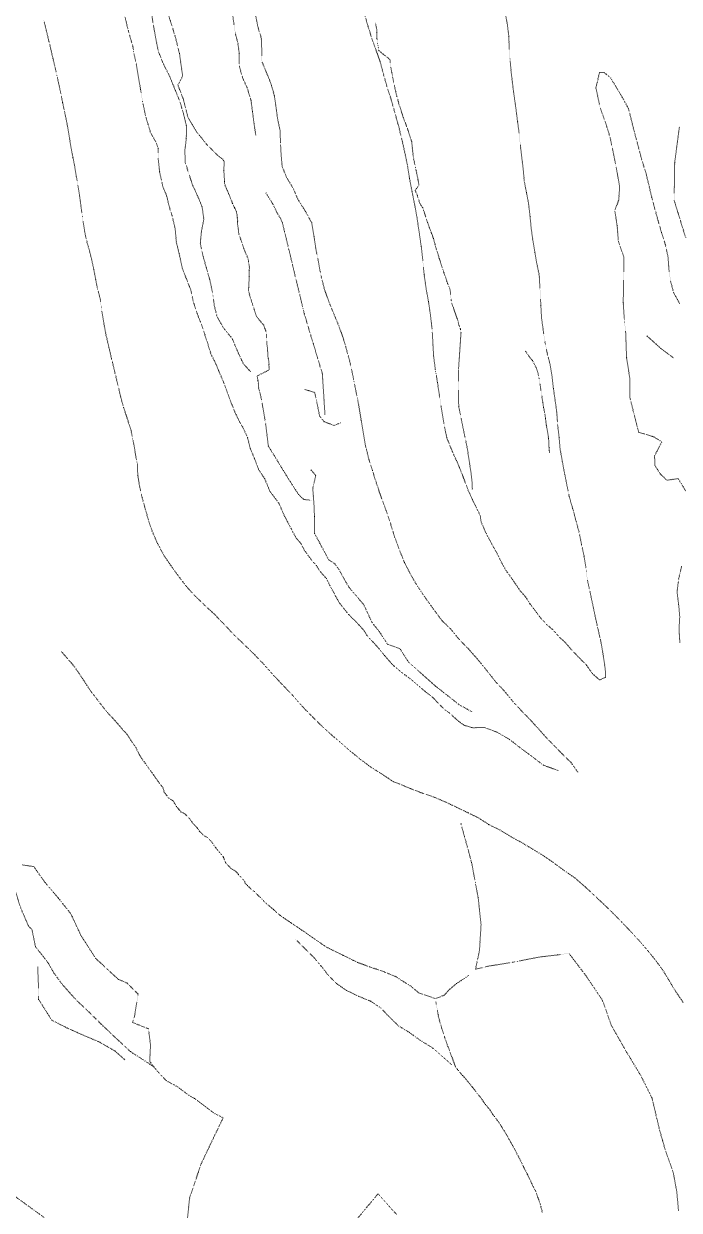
# Model space of a CAD drawing. Extents: x 682410 to 689460, y 7661803 to 7669124.
# Drawn here: x 684602 to 684830, y 7664263.4 to 7664676.2 of the extents above; entities that cross this region are included whole.
import ezdxf

# ---------------------------------------------------------------- set-up
doc = ezdxf.new("R2010")
doc.units = 0
doc.header["$MEASUREMENT"] = 0
doc.linetypes.add('DOT', pattern=[0.25, 0, -0.25])
doc.layers.add('02 TOE_Line', color=1, linetype='DOT', lineweight=20)

msp = doc.modelspace()

# ---------------------------------------------------------------- linework, layer by layer
at = {"layer": '02 TOE_Line'}
for points in [[(684682.73, 7664637.43, 4101.99), (684682.11, 7664641.34, 4102.14), (684681.55, 7664645.8, 4102.15), (684681.06, 7664649.45, 4102.21), (684679.7, 7664653.91, 4102.23), (684678.15, 7664657.32, 4102.17), (684676.97, 7664661.47, 4102.14), (684676.97, 7664665.93, 4102.17), (684676.47, 7664669.58, 4102.11), (684675.67, 7664672.49, 4102.04), (684674.8, 7664678.38, 4102.07), (684674.74, 7664683.39, 4102.15), (684675.11, 7664687.98, 4102.23), (684675.24, 7664691.82, 4102.25), (684673.94, 7664695.28, 4102.12)], [(684646.42, 7664680.09, 4083.84), (684647.13, 7664675.49, 4084.2), (684647.96, 7664670.89, 4084.6), (684648.89, 7664666.39, 4085), (684650.56, 7664662.25, 4085.34), (684652.65, 7664658.08, 4085.68), (684654.46, 7664653.73, 4086.09), (684656.2, 7664649.38, 4086.48), (684657.56, 7664644.99, 4086.95), (684658.61, 7664640.62, 4087.35), (684658.56, 7664636.23, 4087.75), (684658.06, 7664632.04, 4088.12), (684658.17, 7664628.02, 4088.4), (684659.4, 7664624.1, 4088.7), (684660.74, 7664620.05, 4089.02), (684662.47, 7664616.29, 4089.34), (684664.07, 7664612.42, 4089.67), (684664.65, 7664608.13, 4090.02), (684663.82, 7664603.96, 4090.4), (684663.43, 7664599.84, 4090.74), (684664.29, 7664595.67, 4091.06), (684665.51, 7664591.35, 4091.36), (684666.74, 7664587.04, 4091.67), (684667.69, 7664582.6, 4092.06), (684668.28, 7664578.24, 4092.35), (684669.26, 7664574.24, 4092.66), (684671.63, 7664570.19, 4092.96), (684674.53, 7664566.59, 4093.24), (684676.32, 7664562.32, 4093.54), (684678.44, 7664557.81, 4093.89), (684680.91, 7664555.1, 4094.17)], [(684831.34, 7664335.73, 4119.37), (684828.81, 7664339.4, 4118.97), (684826.53, 7664343.25, 4118.56), (684824.38, 7664346.74, 4118.15), (684821.77, 7664350.35, 4117.68), (684819.19, 7664353.54, 4117.28), (684816.35, 7664356.84, 4116.84), (684813.28, 7664360.18, 4116.35), (684810.1, 7664363.54, 4115.86), (684806.9, 7664366.8, 4115.3), (684803.71, 7664369.88, 4114.8), (684800.66, 7664372.73, 4114.29), (684797.22, 7664375.95, 4113.79), (684793.63, 7664379.06, 4113.25), (684789.9, 7664381.62, 4112.67), (684785.97, 7664384.53, 4112.24), (684782.75, 7664386.74, 4111.89), (684779.02, 7664389.04, 4111.46), (684775.3, 7664391.24, 4111.09), (684771.48, 7664393.35, 4110.67), (684767.65, 7664395.65, 4110.35), (684763.63, 7664397.65, 4110), (684760.24, 7664399.86, 4109.73), (684756.54, 7664401.67, 4109.45), (684752.48, 7664403.63, 4109.11), (684748.74, 7664405.4, 4108.8), (684744.44, 7664407.23, 4108.44), (684740.58, 7664408.51, 4108.15), (684736.33, 7664410.17, 4107.87), (684732.4, 7664411.82, 4107.47), (684730.45, 7664412.55, 4107.63), (684726.32, 7664415.32, 4107.18), (684722.73, 7664417.54, 4106.85), (684719.18, 7664420.21, 4106.51), (684715.76, 7664422.98, 4106.27), (684712.34, 7664425.98, 4105.93), (684708.85, 7664428.97, 4105.56), (684705.37, 7664432.14, 4105.11), (684701.95, 7664435.53, 4104.67), (684698.63, 7664438.96, 4104.17), (684695.57, 7664442.5, 4103.67), (684692.27, 7664445.92, 4103.21), (684688.93, 7664449.47, 4102.84), (684685.61, 7664453.2, 4102.4), (684682.23, 7664456.75, 4101.97), (684678.71, 7664460.18, 4101.5), (684675.13, 7664463.62, 4101.05), (684671.69, 7664467.24, 4100.68), (684668.31, 7664470.77, 4100.33), (684664.87, 7664473.95, 4099.99), (684661.55, 7664477.16, 4099.72), (684658.52, 7664480.5, 4099.42), (684655.8, 7664484.05, 4099.09), (684653.25, 7664487.58, 4098.82), (684650.85, 7664491.1, 4098.5), (684648.53, 7664495.4, 4098.22), (684646.66, 7664499.65, 4097.88), (684645.38, 7664503.53, 4097.63), (684644.27, 7664507.43, 4097.45), (684643.18, 7664511.33, 4097.22), (684642.28, 7664515.41, 4096.93), (684641.68, 7664519.12, 4096.67), (684641.55, 7664522.91, 4096.38), (684640.84, 7664526.57, 4096.13), (684640.4, 7664529.31, 4095.89), (684639.35, 7664534.59, 4095.51), (684638.05, 7664538.76, 4095.21), (684636.75, 7664542.63, 4094.85), (684635.63, 7664546.73, 4094.52), (684634.69, 7664550.8, 4094.25), (684633.65, 7664555.1, 4093.89), (684632.62, 7664559.42, 4093.57), (684631.64, 7664563.7, 4093.2), (684630.65, 7664567.85, 4092.88), (684629.91, 7664571.79, 4092.67), (684629.2, 7664576.12, 4092.42), (684628.68, 7664580.15, 4092.31), (684627.67, 7664584, 4091.52), (684627.02, 7664587.36, 4091.24), (684626.4, 7664590.71, 4090.98), (684625.66, 7664594.08, 4090.7), (684624.78, 7664597.48, 4090.4), (684623.86, 7664600.82, 4090.14), (684623.19, 7664604.11, 4089.92), (684622.65, 7664607.32, 4089.64), (684622.22, 7664610.49, 4089.37), (684621.81, 7664613.64, 4089.1), (684621.39, 7664616.78, 4088.88), (684620.88, 7664619.96, 4088.61), (684620.31, 7664623.17, 4088.38), (684619.76, 7664626.42, 4088.13), (684619.13, 7664629.66, 4087.83), (684618.5, 7664632.92, 4087.55), (684617.99, 7664636.15, 4087.29), (684617.46, 7664639.31, 4087.03), (684616.87, 7664642.44, 4086.75), (684616.21, 7664645.58, 4086.45), (684615.55, 7664648.75, 4086.16), (684614.92, 7664651.92, 4085.86), (684614.26, 7664655.03, 4085.58), (684613.58, 7664658.12, 4085.3), (684612.89, 7664661.11, 4085.03), (684612.2, 7664664.1, 4084.82), (684611.49, 7664667.08, 4084.57), (684610.79, 7664670.03, 4084.38), (684609.88, 7664673.84, 4084.06), (684608.97, 7664677.44, 4083.76)], [(684787.88, 7664416.36, 4110.63), (684786.17, 7664417, 4110.47), (684782.73, 7664418.24, 4110.34), (684778.36, 7664421.58, 4109.84), (684775.49, 7664423.67, 4109.2), (684770.84, 7664427.28, 4108.84), (684766.51, 7664429.77, 4108.3), (684762.14, 7664431.33, 4107.92), (684758.02, 7664431.26, 4107.58), (684755.19, 7664432.1, 4107.34), (684753.3, 7664433.45, 4107.15), (684750.06, 7664436.41, 4106.79), (684748.4, 7664437.57, 4106.63), (684746.4, 7664439.54, 4106.4), (684744.31, 7664441.79, 4106.15), (684741.75, 7664443.78, 4105.88), (684739.05, 7664446.04, 4105.6), (684736.67, 7664448.12, 4105.34), (684733.48, 7664450.45, 4105.01), (684730.09, 7664453.37, 4104.65), (684727.47, 7664456.43, 4104.32), (684725.16, 7664459.25, 4104.02), (684721.5, 7664463.21, 4103.58), (684720.53, 7664464.91, 4103.42), (684717.62, 7664468.06, 4103.07), (684714.98, 7664470.69, 4102.77), (684711.72, 7664474.81, 4102.34), (684708.57, 7664480.6, 4101.8), (684707.26, 7664483.14, 4101.57), (684705.19, 7664485.5, 4101.31), (684703.76, 7664487.74, 4101.09), (684702.17, 7664489.5, 4100.9), (684699.58, 7664493.06, 4100.54), (684698.37, 7664495.43, 4100.32), (684696.69, 7664497.36, 4100.11), (684694.98, 7664500.57, 4099.82), (684692.46, 7664505.39, 4099.37), (684690.75, 7664509.38, 4099.02), (684687.63, 7664513.49, 4098.6), (684685.85, 7664517.83, 4098.21), (684683.74, 7664521.04, 4097.9), (684682.18, 7664525.13, 4097.54), (684680.76, 7664528.56, 4097.24), (684679.85, 7664532.2, 4096.93), (684678.52, 7664535.19, 4096.66), (684677.03, 7664537.75, 4096.42), (684675.51, 7664540.96, 4096.13), (684673.74, 7664545.39, 4095.74), (684671.98, 7664550.3, 4095.32), (684669.84, 7664555.4, 4094.86), (684668.64, 7664558.24, 4094.61), (684667.14, 7664561.22, 4094.34), (684666.14, 7664564.47, 4094.06), (684664.98, 7664568.08, 4093.75), (684663.55, 7664572.31, 4093.39), (684662.31, 7664575.36, 4093.12), (684660.95, 7664579.63, 4092.75), (684660.16, 7664583.5, 4092.43), (684658.97, 7664586.42, 4092.17), (684657.16, 7664591.18, 4091.76), (684656.05, 7664596.27, 4091.33), (684655.1, 7664600.21, 4091), (684654.7, 7664604.86, 4090.62), (684653.59, 7664609.34, 4090.24), (684652.36, 7664613.52, 4089.89), (684651.68, 7664616.53, 4089.63), (684650.41, 7664619.41, 4089.38), (684649.26, 7664624.76, 4088.93), (684648.76, 7664629.46, 4088.54), (684648.79, 7664632.85, 4088.27), (684648.09, 7664634.81, 4088.1), (684646.06, 7664638.47, 4087.75), (684644.37, 7664644.14, 4087.27), (684643.35, 7664649.07, 4086.86), (684642.64, 7664653.43, 4086.5), (684641.91, 7664657.59, 4086.15), (684641.17, 7664662.17, 4085.77), (684640.37, 7664665.76, 4085.47), (684639.95, 7664668.34, 4085.26), (684638.36, 7664673.88, 4084.79), (684637.22, 7664678.65, 4084.39)], [(684702.14, 7664510.4, 4099.85), (684699.39, 7664510.65, 4099.58), (684697.59, 7664512.44, 4099.62), (684695.3, 7664515.89, 4098.93), (684692.3, 7664520.75, 4098.03), (684687.09, 7664529.26, 4096.16), (684686.13, 7664537.16, 4095.65), (684685.94, 7664538.28, 4095.57), (684685.82, 7664538.95, 4095.53), (684685.74, 7664539.47, 4095.5), (684685.69, 7664539.76, 4095.48), (684685.19, 7664542.72, 4095.28), (684684.92, 7664544.24, 4095.18), (684684.71, 7664545.48, 4095.11), (684684.31, 7664547.05, 4094.91), (684683.78, 7664549.09, 4094.66), (684683.73, 7664549.43, 4094.62), (684683.6, 7664551.3, 4094.52), (684683.48, 7664552.09, 4094.43), (684683.23, 7664553.65, 4094.25), (684683.26, 7664553.66, 4094.27), (684685.25, 7664554.66, 4095.72), (684687.43, 7664555.75, 4097.32), (684687.26, 7664557.47, 4097.22), (684687.36, 7664557.71, 4097.2), (684687.08, 7664559.76, 4097.08), (684686.86, 7664560.69, 4096.96), (684686.87, 7664561.08, 4096.97), (684686.84, 7664563.2, 4097.08), (684686.58, 7664564.8, 4096.98), (684686.54, 7664565.56, 4096.94), (684686.46, 7664567, 4096.85), (684686.46, 7664568.36, 4096.83), (684686.16, 7664569.39, 4096.8), (684685.9, 7664570.19, 4096.76), (684685.47, 7664571.3, 4096.65), (684684.41, 7664572.51, 4096.48), (684683.58, 7664573.6, 4096.4), (684683.07, 7664574.24, 4096.34), (684682.73, 7664574.88, 4096.29), (684682.51, 7664575.63, 4096.24), (684682.14, 7664576.85, 4096.15), (684681.55, 7664578.79, 4096.01), (684681.51, 7664578.91, 4096), (684681.12, 7664580.08, 4095.88), (684680.6, 7664581.74, 4095.75), (684680.15, 7664583.23, 4095.63), (684680.18, 7664583.6, 4095.61), (684680.27, 7664584.49, 4095.58), (684680.45, 7664588.26, 4095.42), (684680.47, 7664589.04, 4095.39), (684680.46, 7664590.36, 4095.3), (684680.49, 7664591.44, 4095.26), (684680.21, 7664593.5, 4095.15), (684680.09, 7664594.32, 4095.1), (684680.09, 7664594.32, 4095.1), (684678.84, 7664597.24, 4094.89), (684678.71, 7664597.55, 4094.87), (684678.55, 7664598, 4094.83), (684677.57, 7664601.01, 4094.65), (684677.48, 7664601.25, 4094.62), (684677.36, 7664601.59, 4094.59), (684677.09, 7664602.22, 4094.49), (684676.8, 7664603.2, 4094.42), (684676.6, 7664605.14, 4094.34), (684676.44, 7664605.85, 4094.25), (684676.39, 7664606.54, 4094.23), (684676.43, 7664607.46, 4094.22), (684676.28, 7664608.8, 4094.18), (684676.19, 7664609.58, 4094.15), (684675.97, 7664610.78, 4094.05), (684675.32, 7664612.23, 4093.93), (684675.29, 7664612.28, 4093.92), (684674.6, 7664613.79, 4093.78), (684673.88, 7664615.59, 4093.61), (684673.87, 7664615.62, 4093.61), (684673.85, 7664615.66, 4093.61), (684673.25, 7664617.11, 4093.46), (684673.14, 7664617.37, 4093.43), (684672.48, 7664618.91, 4093.25), (684672.44, 7664619.01, 4093.25), (684671.82, 7664620.48, 4093.08), (684671.87, 7664621.19, 4093.06), (684671.87, 7664621.3, 4093.05), (684671.79, 7664622.39, 4092.95), (684671.78, 7664622.56, 4092.93), (684671.6, 7664625.14, 4092.69), (684671.63, 7664625.95, 4092.62), (684671.78, 7664628.16, 4092.48), (684671.21, 7664629.06, 4092.42), (684669.51, 7664630.31, 4092.27), (684665.68, 7664634.16, 4091.52), (684662.19, 7664638.5, 4090.27), (684660.63, 7664641.08, 4087.5), (684659.09, 7664643.68, 4087.24), (684657.56, 7664649.88, 4086.69), (684655.63, 7664654.79, 4086.15), (684657.29, 7664657.92, 4089.02), (684656.18, 7664665.81, 4089.16), (684654.59, 7664672.14, 4088.65), (684652.22, 7664679.65, 4087.6)], [(684794.74, 7664415.8, 4111.14), (684792.23, 7664419.28, 4111.33), (684789.03, 7664422.38, 4111.31), (684786.65, 7664424.89, 4111.47), (684784.15, 7664427.37, 4111.2), (684781.06, 7664430.85, 4111.3), (684778.04, 7664434.17, 4111.41), (684775.33, 7664436.91, 4111.28), (684772.2, 7664440.29, 4111.34), (684769.21, 7664443.99, 4111.3), (684766.41, 7664446.92, 4111.01), (684763.16, 7664451.04, 4111.04), (684759.68, 7664455.27, 4110.99), (684756.77, 7664458.59, 4111.07), (684753.41, 7664462.02, 4111.07), (684750.39, 7664465.71, 4110.79), (684747.5, 7664468.47, 4110.39), (684744.61, 7664472.39, 4110.16), (684741.77, 7664476.34, 4110.01), (684739.02, 7664480.4, 4109.79), (684736.57, 7664484.53, 4109.61), (684734.41, 7664488.77, 4109.39), (684732.62, 7664493.21, 4109.14), (684730.97, 7664497.7, 4108.94), (684729.55, 7664502.4, 4108.66), (684727.99, 7664506.99, 4108.38), (684726.28, 7664511.6, 4108.11), (684724.66, 7664516.33, 4107.83), (684723.29, 7664520.79, 4107.59), (684722.02, 7664524.72, 4107.32), (684720.8, 7664529.7, 4106.91), (684720.08, 7664533.87, 4106.64), (684719.38, 7664538.31, 4106.43), (684718.58, 7664543.11, 4106.11), (684717.58, 7664548.22, 4105.78), (684716.55, 7664553.33, 4105.52), (684715.47, 7664558.46, 4105.28), (684714.1, 7664563.51, 4104.98), (684712.95, 7664567.29, 4104.81), (684711.6, 7664571.05, 4104.63), (684710.05, 7664574.82, 4104.45), (684708.48, 7664578.58, 4104.26), (684706.63, 7664583.63, 4104.09), (684705.37, 7664588.65, 4103.89), (684704.51, 7664593.31, 4103.82), (684703.61, 7664597.87, 4103.72), (684702.95, 7664602.31, 4103.65), (684702.19, 7664606.93, 4103.52), (684699.65, 7664611.45, 4103.54), (684697.36, 7664615.09, 4103.47), (684695.72, 7664618.93, 4103.46), (684693.46, 7664622.61, 4103.27), (684691.91, 7664626.49, 4103.22), (684691.54, 7664630.48, 4102.91), (684691.3, 7664634.85, 4102.68), (684691.2, 7664639.08, 4102.67), (684690.29, 7664643.12, 4102.78), (684689.74, 7664647.28, 4102.63), (684689.14, 7664651.36, 4102.57), (684687.97, 7664655.42, 4102.27), (684686.42, 7664659.16, 4102.4), (684684.89, 7664662.97, 4102.54), (684684.8, 7664667, 4102.46), (684684.64, 7664671.16, 4102.32), (684683.44, 7664675.12, 4102.35), (684682.64, 7664679.13, 4102.3)], [(684720.66, 7664679.05, 4101.84), (684721.81, 7664675.09, 4101.92), (684723.05, 7664671.12, 4102.01), (684724.5, 7664667.08, 4102.03), (684726, 7664662.85, 4102.1), (684727.08, 7664658.74, 4102.21), (684728.41, 7664654.02, 4102.4), (684729.85, 7664649.66, 4102.44), (684731.1, 7664645.09, 4102.57), (684732.47, 7664640.27, 4102.61), (684733.71, 7664635.02, 4102.73), (684734.65, 7664630.89, 4102.81), (684735.53, 7664626.58, 4102.98), (684736.21, 7664622.17, 4103.21), (684737.06, 7664617.77, 4103.39), (684737.96, 7664613.24, 4103.63), (684738.82, 7664608.48, 4103.83), (684739.55, 7664603.6, 4103.99), (684740.26, 7664598.64, 4104.15), (684740.83, 7664593.61, 4104.38), (684741.28, 7664588.79, 4104.56), (684741.94, 7664584.16, 4104.74), (684742.79, 7664579.5, 4104.95), (684743.48, 7664574.69, 4105.15), (684744.04, 7664569.84, 4105.38), (684744.31, 7664565.02, 4105.62), (684744.57, 7664560.46, 4105.9), (684745.16, 7664555.92, 4106.09), (684745.93, 7664551.22, 4106.34), (684746.65, 7664546.41, 4106.64), (684747.38, 7664541.59, 4106.93), (684748.18, 7664536.79, 4107.23), (684749.16, 7664532.11, 4107.5), (684751.07, 7664527.35, 4107.75), (684753.1, 7664522.9, 4108.04), (684754.87, 7664518.44, 4108.38), (684756.52, 7664513.97, 4108.72), (684758.32, 7664510.09, 4110.56), (684760.76, 7664505.1, 4110.69), (684761.09, 7664502.84, 4110.67), (684762.86, 7664498.83, 4110.73), (684764.99, 7664494.82, 4110.9), (684766.7, 7664491.77, 4110.89), (684768.37, 7664488.38, 4110.94), (684769.66, 7664486.08, 4111.01), (684772.47, 7664482.15, 4111), (684774.49, 7664479.15, 4111.11), (684776.65, 7664476.65, 4111.17), (684778.07, 7664474.37, 4111.27), (684779.55, 7664472.43, 4111.39), (684781.66, 7664469.59, 4111.53), (684784.08, 7664466.99, 4111.6), (684785.98, 7664465.38, 4111.49), (684788.59, 7664462.48, 4111.8), (684790, 7664461.3, 4111.73), (684792.34, 7664458.56, 4111.82), (684795.65, 7664455.14, 4111.9), (684797.74, 7664453.04, 4111.79), (684799.77, 7664450.08, 4111.88), (684802.33, 7664447.81, 4111.97), (684804.37, 7664448.86, 4112.02), (684804.32, 7664450.96, 4112.08), (684803.92, 7664454.07, 4112.37), (684803.28, 7664458.04, 4112.73), (684802.57, 7664462.02, 4113.04), (684801.62, 7664466.08, 4113.29), (684800.7, 7664470.23, 4113.58), (684799.81, 7664474.4, 4113.91), (684798.93, 7664478.61, 4114.23), (684798.06, 7664482.55, 4114.55), (684797.53, 7664486.9, 4115), (684796.88, 7664490.95, 4115.31), (684795.98, 7664495.12, 4115.61), (684795.14, 7664499.34, 4115.95), (684793.96, 7664503.61, 4116.31), (684792.92, 7664507.57, 4116.61), (684791.72, 7664511.67, 4117.08), (684790.88, 7664515.76, 4117.48), (684790.11, 7664519.76, 4117.86), (684789.31, 7664524.02, 4118.31), (684788.54, 7664528.27, 4118.79), (684788.2, 7664532.38, 4119.18), (684787.68, 7664536.7, 4119.64), (684787.41, 7664540.86, 4120.04), (684786.84, 7664545.03, 4120.42), (684786.22, 7664549.23, 4120.76), (684785.75, 7664553.33, 4121.11), (684785.09, 7664557.53, 4121.42), (684784.01, 7664561.65, 4121.88), (684783.26, 7664565.69, 4122.43), (684782.65, 7664569.71, 4122.77), (684782.09, 7664573.87, 4123.07), (684781.86, 7664578.19, 4123.4), (684781.29, 7664588.72, 4124.18), (684780.45, 7664592.67, 4124.49), (684779.78, 7664596.62, 4124.8), (684779.07, 7664600.91, 4125.16), (684778.49, 7664605.04, 4125.55), (684778.11, 7664609.07, 4125.91), (684777.59, 7664613.52, 4126.44), (684776.84, 7664617.45, 4126.78), (684776.1, 7664621.44, 4127.07), (684775.72, 7664625.58, 4127.33), (684775.21, 7664629.71, 4127.62), (684774.73, 7664633.86, 4127.91), (684774.29, 7664638.06, 4128.27), (684773.76, 7664642.2, 4128.55), (684773.24, 7664646.35, 4128.95), (684772.65, 7664650.51, 4129.24), (684772.07, 7664654.79, 4129.6), (684771.58, 7664659.01, 4129.92), (684771.19, 7664663.2, 4130.23), (684770.86, 7664667.3, 4130.54), (684770.72, 7664671.7, 4130.88), (684770.23, 7664675.83, 4131.17), (684769.51, 7664679.65, 4131.34)], [(684758.03, 7664514.29, 4110.31), (684757.98, 7664516.31, 4110.12), (684757.54, 7664520.18, 4109.91), (684756.26, 7664528.51, 4109.47), (684753.28, 7664543.03, 4108.34), (684753.22, 7664555.72, 4107.36), (684754.09, 7664568.7, 4106.56), (684753.88, 7664569.89, 4106.55), (684753.83, 7664570.12, 4106.54), (684753.35, 7664571.31, 4106.33), (684753.08, 7664572.53, 4106.28), (684752.71, 7664573.67, 4106.23), (684751.91, 7664575.98, 4106.11), (684751.38, 7664577.52, 4106.02), (684750.82, 7664579.13, 4105.94), (684750.72, 7664579.92, 4105.89), (684750.68, 7664580.29, 4105.88), (684750.49, 7664582.07, 4105.79), (684750.37, 7664583.18, 4105.74), (684750.23, 7664583.83, 4105.71), (684749.87, 7664584.73, 4105.68), (684749.37, 7664585.96, 4105.61), (684749.24, 7664586.32, 4105.59), (684748.62, 7664588.18, 4105.52), (684748.14, 7664589.63, 4105.47), (684748.01, 7664590.05, 4105.46), (684747.79, 7664590.74, 4105.44), (684747.23, 7664592.42, 4105.38), (684746.54, 7664594.54, 4105.3), (684746.36, 7664595.07, 4105.28), (684746.23, 7664595.46, 4105.27), (684745.61, 7664597.34, 4105.2), (684745.27, 7664598.59, 4105.15), (684745.2, 7664598.85, 4105.14), (684745.06, 7664599.36, 4105.12), (684744.63, 7664600.99, 4105.06), (684744.47, 7664601.46, 4105.05), (684744.05, 7664602.72, 4105.01), (684743.76, 7664603.45, 4104.96), (684743.7, 7664603.63, 4104.95), (684743.04, 7664605.45, 4104.9), (684742.48, 7664607, 4104.85), (684742.35, 7664607.37, 4104.84), (684742.35, 7664607.37, 4104.84), (684741.09, 7664611.2, 4104.73), (684741.06, 7664611.28, 4104.73), (684741.03, 7664611.38, 4104.72), (684740.8, 7664612.11, 4104.7), (684739.96, 7664613.35, 4104.37), (684739.51, 7664614.42, 4104.19), (684738.94, 7664616.32, 4104.02), (684738.88, 7664616.53, 4104), (684738.16, 7664618.22, 4103.7), (684738.24, 7664618.32, 4103.77), (684739.48, 7664620.02, 4104.92), (684739.47, 7664620.03, 4104.92), (684739.23, 7664621.56, 4104.99), (684739.11, 7664622.09, 4104.99), (684738.68, 7664624.15, 4105), (684738.48, 7664625.1, 4105), (684738.38, 7664625.75, 4105.02), (684738.27, 7664626.22, 4105.02), (684737.86, 7664628.03, 4105.02), (684737.56, 7664629.35, 4105.01), (684737.47, 7664630.12, 4104.99), (684736.94, 7664635.07, 4104.86), (684735.47, 7664639.7, 4104.81), (684734.02, 7664643.57, 4104.76), (684732.61, 7664647.86, 4104.69), (684732.6, 7664647.9, 4104.69), (684732.28, 7664649.1, 4104.65), (684731.76, 7664651, 4104.58), (684731.55, 7664651.82, 4104.55), (684731.39, 7664652.58, 4104.54), (684731.07, 7664653.95, 4104.5), (684730.77, 7664655.21, 4104.47), (684730.65, 7664655.81, 4104.47), (684730.13, 7664658.66, 4104.47), (684730.01, 7664659.19, 4104.45), (684729.95, 7664659.47, 4104.44), (684729.7, 7664661.01, 4104.47), (684729.51, 7664662.58, 4104.48), (684729.38, 7664663.6, 4104.49), (684729.38, 7664663.62, 4104.49), (684728.68, 7664664.32, 4104.06), (684727.51, 7664665.17, 4103.46), (684726.03, 7664666.45, 4102.62), (684725.43, 7664666.91, 4102.31), (684725.34, 7664667.8, 4102.43), (684725.33, 7664667.85, 4102.43), (684724.84, 7664671.07, 4102.65), (684724.84, 7664671.53, 4102.74), (684724.84, 7664673.15, 4103.02), (684724.85, 7664673.86, 4103.16), (684724.43, 7664675.97, 4103.22), (684724.24, 7664676.8, 4103.22)], [(684832.15, 7664513.72, 4116.59), (684829.62, 7664517.95, 4116.95), (684825.7, 7664517.33, 4117.03), (684823.31, 7664519.65, 4117.32), (684821.51, 7664522.51, 4117.52), (684821.41, 7664525.85, 4117.78), (684823.93, 7664530.71, 4118.17), (684820.97, 7664532.51, 4118.32), (684815.87, 7664534.07, 4118.43), (684814.44, 7664539.73, 4118.92), (684812.81, 7664546.15, 4119.44), (684812.84, 7664552.54, 4119.95), (684811.67, 7664560.03, 4120.66), (684811.34, 7664569.16, 4121.5), (684810.85, 7664573.74, 4121.9), (684810.51, 7664579.2, 4122.44), (684810.62, 7664586.43, 4123.03), (684810.74, 7664595, 4123.74), (684808.82, 7664600.48, 4124.17), (684808.38, 7664606, 4124.76), (684807.58, 7664611.15, 4125.18), (684808.93, 7664614.81, 4125.46), (684809.26, 7664619.45, 4125.93), (684807.82, 7664627.46, 4126.61), (684805.99, 7664636.44, 4127.52), (684804.69, 7664640.69, 4127.99), (684802.42, 7664647.21, 4128.52), (684801.01, 7664653.86, 4128.83), (684802.24, 7664659.15, 4129.51), (684803.91, 7664659.18, 4129.55), (684806.1, 7664657.35, 4129.45), (684810.63, 7664649.8, 4129.19), (684812.32, 7664646.58, 4129.14), (684813.49, 7664641.99, 4129.02), (684814.67, 7664637.39, 4129.01), (684815.86, 7664633.02, 4128.9), (684816.96, 7664628.74, 4128.85), (684818.35, 7664624.35, 4128.85), (684819.49, 7664619.73, 4128.76), (684820.43, 7664615.73, 4128.72), (684821.52, 7664611.69, 4128.76), (684822.61, 7664607.71, 4128.87), (684823.84, 7664603.48, 4129.06), (684825.17, 7664599.28, 4129.36), (684826.1, 7664594.86, 4129.58), (684826.39, 7664590.82, 4129.79), (684827, 7664586.55, 4130.05), (684828.04, 7664582.64, 4130.34), (684830.1, 7664578.83, 4130.39)], [(684832.25, 7664601.65, 4129.25), (684828.21, 7664614.73, 4128.83), (684828.4, 7664627.93, 4128.59), (684830.04, 7664640.36, 4128.56)], [(684706.78, 7664540.07, 4104.91), (684705.87, 7664554.39, 4105.6), (684699.56, 7664575.35, 4104.54), (684692, 7664606.88, 4103.27), (684691.2, 7664608.63, 4103.13), (684690.14, 7664610.37, 4102.94), (684688.69, 7664613.37, 4102.68), (684686.17, 7664617.43, 4102.25)], [(684818.74, 7664567.59, 4124.86), (684823.57, 7664563.2, 4124.51), (684828.26, 7664559.72, 4124.2)], [(684776.56, 7664562.28, 4121.14), (684777.07, 7664561.36, 4121.25), (684777.95, 7664560.19, 4121.54), (684778.93, 7664558.98, 4121.85), (684780.24, 7664556.55, 4122.02), (684780.81, 7664554.81, 4122.1), (684780.89, 7664554.47, 4122.09), (684780.92, 7664554.29, 4122.08), (684781.23, 7664552.73, 4122), (684781.29, 7664552.56, 4121.99), (684781.59, 7664550.61, 4121.89), (684781.84, 7664548.87, 4121.77), (684781.87, 7664548.58, 4121.75), (684781.89, 7664548.5, 4121.75), (684782.19, 7664546.66, 4121.62), (684782.54, 7664544.36, 4121.44), (684782.55, 7664544.25, 4121.43), (684782.63, 7664543.79, 4121.4), (684782.79, 7664542.67, 4121.29), (684783.28, 7664540.33, 4121.19), (684783.29, 7664540.3, 4121.19), (684783.49, 7664538.75, 4121.12), (684783.51, 7664538.63, 4121.11), (684783.51, 7664538.59, 4121.11), (684783.79, 7664536.27, 4120.98), (684783.8, 7664536.22, 4120.98), (684784.07, 7664534.86, 4120.91), (684784.3, 7664533.47, 4120.8), (684784.52, 7664531.96, 4120.67), (684784.53, 7664531.9, 4120.66), (684784.61, 7664530.97, 4120.58), (684784.71, 7664528.6, 4120.29), (684784.76, 7664527.74, 4120.2), (684784.77, 7664527.66, 4120.19), (684784.92, 7664526.84, 4120.1)], [(684712.21, 7664537.34, 4104.85), (684709.98, 7664536.4, 4104.96), (684706.48, 7664537.71, 4104.83), (684704.93, 7664539.68, 4104.63), (684703.22, 7664547.92, 4104.65), (684699.8, 7664548.92, 4106.07)], [(684758.02, 7664436.74, 4107.61), (684753.47, 7664439.24, 4107.13), (684745.35, 7664445.64, 4106.28), (684739.57, 7664450.78, 4105.45), (684735.83, 7664454.1, 4105), (684732.8, 7664458.82, 4104.42), (684728.57, 7664460.27, 4104.07), (684725.64, 7664464.75, 4103.11), (684723.14, 7664467.87, 4102.89), (684720.27, 7664474.09, 4102.27), (684715.2, 7664480.02, 4101.39), (684713.37, 7664483.14, 4101.08), (684711.72, 7664486.17, 4100.76), (684710.16, 7664488.37, 4100.53), (684708.09, 7664489.66, 4099.85), (684704.71, 7664495.95, 4099.3), (684703.14, 7664498.91, 4099.69), (684703.14, 7664504.73, 4098.38), (684702.96, 7664509.03, 4099.39), (684702.54, 7664514.34, 4099.69), (684703.56, 7664519.03, 4100), (684701.91, 7664520.94, 4099.45)], [(684830.2, 7664460.94, 4113.05), (684829.91, 7664465.39, 4113.29), (684830.16, 7664469.93, 4113.49), (684829.78, 7664474.15, 4113.76), (684829.22, 7664478.5, 4114.06), (684829.78, 7664482.93, 4114.24), (684830.8, 7664487.51, 4114.65)], [(684756.74, 7664345.03, 4078.46), (684752.48, 7664342.23, 4075.19), (684749.93, 7664340.1, 4073.17), (684748.22, 7664338.18, 4071.69), (684745.1, 7664337.03, 4069.42), (684742.09, 7664338.13, 4069.26), (684739.33, 7664339.06, 4069.23), (684736.7, 7664341.3, 4069.21), (684731.47, 7664344.63, 4069.18), (684727.44, 7664346.3, 4069.29), (684724.57, 7664347.3, 4069.28), (684722.69, 7664347.95, 4069.27), (684722.3, 7664348.1, 4069.28), (684718.36, 7664349.51, 4069.29), (684718.1, 7664349.64, 4069.29), (684717.44, 7664350, 4069.31), (684716.57, 7664350.4, 4069.29), (684716.46, 7664350.45, 4069.29), (684713.14, 7664352.06, 4069.25), (684711.84, 7664352.72, 4069.26), (684708.62, 7664354.27, 4069.22), (684707.12, 7664355.04, 4069.23), (684706.58, 7664355.42, 4069.24), (684705.33, 7664356.27, 4069.24), (684704.79, 7664356.64, 4069.24), (684702.97, 7664357.92, 4069.27), (684701.33, 7664359.05, 4069.28), (684700.16, 7664359.89, 4069.3), (684699.16, 7664360.57, 4069.32), (684698.64, 7664360.93, 4069.32), (684697.78, 7664361.52, 4069.34), (684696.68, 7664362.23, 4069.34), (684695.14, 7664363.27, 4069.33), (684695.02, 7664363.36, 4069.34), (684694.81, 7664363.5, 4069.34), (684694.35, 7664363.83, 4069.35), (684692.21, 7664365.24, 4069.33), (684691.2, 7664365.97, 4069.35), (684690.56, 7664366.48, 4069.37), (684689.58, 7664367.41, 4069.47), (684689, 7664367.95, 4069.52), (684688.87, 7664368.09, 4069.54), (684688.68, 7664368.17, 4069.51), (684685.5, 7664370.88, 4069.66), (684685.37, 7664371.14, 4069.76), (684684.89, 7664371.58, 4069.79), (684683.29, 7664373.18, 4069.89), (684682.56, 7664373.91, 4069.94), (684682.22, 7664374.29, 4069.98), (684681.61, 7664374.58, 4069.86), (684679.79, 7664376.39, 4069.97), (684679.08, 7664377.09, 4070.01), (684678.89, 7664377.77, 4070.27), (684678.7, 7664377.98, 4070.3), (684676.7, 7664380.22, 4070.54), (684676.56, 7664380.38, 4070.56), (684675.74, 7664381.37, 4070.66), (684675.05, 7664381.74, 4070.52), (684674.15, 7664382.24, 4070.34), (684672.3, 7664384.2, 4070.45), (684672.22, 7664384.38, 4070.5), (684671.44, 7664386.28, 4071.05), (684671.27, 7664386.49, 4071.07), (684670.03, 7664388.02, 4071.22), (684668.81, 7664389.46, 4071.32), (684668.61, 7664389.72, 4071.36), (684667.39, 7664391.5, 4071.56), (684667.35, 7664391.53, 4071.56), (684666.2, 7664392.84, 4071.58), (684664.69, 7664393.77, 4071.24), (684664.39, 7664393.96, 4071.17), (684663.21, 7664395.18, 4071.13), (684663.14, 7664395.29, 4071.15), (684662.44, 7664396.35, 4071.29), (684661.44, 7664397.39, 4071.25), (684661, 7664397.85, 4071.24), (684660.04, 7664399.16, 4071.34), (684659.72, 7664399.6, 4071.37), (684658.05, 7664401.35, 4071.3), (684657.73, 7664401.49, 4071.2), (684656.75, 7664401.94, 4070.87), (684655.92, 7664402.92, 4070.86), (684655.13, 7664403.85, 4070.85), (684654.01, 7664405.79, 4071.12), (684653.47, 7664406.12, 4070.97), (684652.5, 7664406.73, 4070.69), (684651.75, 7664407.69, 4070.68), (684650.91, 7664408.78, 4070.67), (684650.5, 7664410.29, 4071.08), (684649.93, 7664411.03, 4071.08), (684648.74, 7664412.6, 4071.06), (684648.52, 7664412.9, 4071.06), (684647.98, 7664413.64, 4071.06), (684647.07, 7664415.04, 4071.13), (684646.96, 7664415.18, 4071.12), (684645.55, 7664417.04, 4071.09), (684645.39, 7664417.26, 4071.09), (684644.44, 7664418.7, 4071.14), (684643.44, 7664420.03, 4071.12), (684642.85, 7664420.88, 4071.09), (684642.17, 7664421.95, 4071.09), (684642.04, 7664422.22, 4071.08), (684640.98, 7664424.47, 4070.95), (684640.83, 7664424.7, 4070.95), (684639.65, 7664426.34, 4070.85), (684639.61, 7664426.39, 4070.84), (684638.44, 7664428.25, 4070.83), (684638.08, 7664428.81, 4070.83), (684637.14, 7664429.87, 4070.68), (684636.66, 7664430.33, 4070.62), (684635.48, 7664431.79, 4070.63), (684635.07, 7664432.22, 4070.65), (684633.81, 7664433.67, 4070.74), (684632.97, 7664434.6, 4070.8), (684632.09, 7664435.52, 4070.84), (684631.86, 7664435.76, 4070.85), (684631.07, 7664436.63, 4070.91), (684630.38, 7664437.45, 4071), (684628.82, 7664439.46, 4071.18), (684626.26, 7664442.77, 4071.47), (684626.07, 7664443.01, 4071.48), (684625.59, 7664443.63, 4071.54), (684624.13, 7664445.82, 4071.67), (684623.95, 7664446.09, 4071.68), (684623.75, 7664446.39, 4071.7), (684621.97, 7664449.11, 4071.88), (684621.65, 7664449.6, 4071.91), (684621.46, 7664449.88, 4071.93), (684620.64, 7664451.07, 4071.98), (684619.95, 7664452.06, 4072.03), (684619.44, 7664452.77, 4072.07), (684619.07, 7664453.22, 4072.07), (684618.35, 7664454.03, 4072.03), (684618.22, 7664454.18, 4072.03), (684616.97, 7664455.6, 4071.97), (684615.27, 7664457.63, 4071.9), (684615.14, 7664457.78, 4071.89)], [(684829.73, 7664263.28, 4103.8), (684829.12, 7664269.98, 4103.77), (684827.9, 7664276.55, 4103.77), (684824.98, 7664284.82, 4103.74), (684823.03, 7664291.76, 4103.76), (684820.54, 7664302.37, 4103.79), (684816.62, 7664310.25, 4103.86), (684811.52, 7664318.67, 4103.73), (684806.33, 7664327.83, 4103.85), (684803.21, 7664336.56, 4104.19), (684797.57, 7664344.96, 4104.01), (684791.64, 7664352.74, 4103.91), (684787.67, 7664352.23, 4101.22), (684780.99, 7664351.45, 4096.3), (684772.05, 7664349.66, 4089.75), (684763.78, 7664348.34, 4083.84), (684759.15, 7664347.27, 4080.6), (684760.52, 7664353.84, 4085.25), (684761.06, 7664362.66, 4091.11), (684760.04, 7664372.21, 4096.78), (684757.77, 7664384.36, 4103.5), (684754.01, 7664398.16, 4111.19)], [(684658.44, 7664255.44, 4013.02), (684659.7, 7664267.63, 4020.84), (684663.7, 7664279.52, 4029.45), (684671.36, 7664295.56, 4041.77), (684668.28, 7664297.13, 4041.7), (684661.37, 7664302.33, 4041.23), (684659.4, 7664303.43, 4041.11), (684655.65, 7664306.26, 4041.01), (684651.52, 7664308.51, 4040.33), (684648.47, 7664311.83, 4040.08), (684645.82, 7664315.14, 4040.27), (684646.12, 7664320.8, 4043.04), (684645.4, 7664326.54, 4045.35), (684639.86, 7664328.72, 4043.18), (684640.59, 7664331.03, 4044.43), (684641.83, 7664338.57, 4048.47), (684637.95, 7664342.42, 4048.08), (684634.85, 7664343.78, 4048.09), (684627.07, 7664350.99, 4047.92), (684621.93, 7664358.99, 4046.92), (684618.36, 7664366.61, 4045.83), (684614.08, 7664371.97, 4046.6), (684609.41, 7664377.47, 4046.51), (684605.53, 7664382.94, 4046.45), (684601.59, 7664383.55, 4044.42)], [(684596, 7664381.88, 4041.41), (684597.81, 7664377.9, 4041.24), (684599.49, 7664373.24, 4041.08), (684600.98, 7664368.52, 4040.6), (684603.77, 7664362.05, 4039.84), (684604.87, 7664361.13, 4039.42), (684606.12, 7664355.07, 4039.56), (684608.19, 7664352.48, 4039.61), (684610.49, 7664349.5, 4039.65), (684612.54, 7664345.89, 4039.65), (684615.52, 7664341.85, 4039.65), (684620.56, 7664336.26, 4039.73), (684624.41, 7664332.65, 4039.76), (684629.07, 7664328.05, 4039.8), (684634.36, 7664323.02, 4039.96), (684639.14, 7664318.6, 4039.94), (684642.69, 7664316.3, 4039.85), (684647.1, 7664313.44, 4039.87)], [(684696.61, 7664357.63, 4069.33), (684699.64, 7664354.57, 4069.29), (684702.68, 7664351.58, 4069.27), (684705.4, 7664348.43, 4069.27), (684707.95, 7664345.11, 4069.26), (684710.91, 7664342.2, 4069.25), (684714.26, 7664339.86, 4069.26), (684718.61, 7664337.78, 4069.18), (684722.75, 7664336.1, 4069.2), (684726.17, 7664333.78, 4069.2), (684729.06, 7664330.77, 4069.25), (684732.36, 7664327.54, 4069.29), (684736.2, 7664325.21, 4069.32), (684739.3, 7664322.93, 4069.27), (684744.44, 7664319.7, 4069.24), (684750.76, 7664314.08, 4069.25)], [(684637.18, 7664315.75, 4040), (684633.71, 7664318.84, 4040.14), (684628.45, 7664321.88, 4040.14), (684622.79, 7664324.29, 4040.03), (684617.12, 7664326.8, 4039.95), (684611.76, 7664329.54, 4040.12), (684607.18, 7664336.77, 4039.73), (684607.11, 7664342.38, 4039.58), (684606.87, 7664348.21, 4039.65)], [(684564.05, 7664343.98, 4021.06), (684566.6, 7664336.76, 4020.06), (684569.28, 7664329.6, 4018.86), (684571.32, 7664323.46, 4018.32), (684573.45, 7664316.63, 4016.68), (684575.62, 7664312.11, 4015.63), (684579.94, 7664299.09, 4012.28), (684583.52, 7664291.74, 4010.2), (684586.52, 7664286.44, 4007.86), (684590.48, 7664280.96, 4005.02), (684595.79, 7664272.66, 4003.61), (684599.61, 7664267.78, 4002.26), (684609.2, 7664260.82, 4001.42)], [(684745.35, 7664335.94, 4069.34), (684746, 7664332.15, 4069.29), (684746.03, 7664331.93, 4069.29), (684746.13, 7664331.38, 4069.28), (684746.34, 7664330.3, 4069.29), (684746.54, 7664329.64, 4069.29), (684747.06, 7664327.91, 4069.3), (684747.34, 7664326.92, 4069.29), (684748.46, 7664323.4, 4069.35), (684748.93, 7664322.08, 4069.41), (684749.3, 7664320.97, 4069.43), (684749.39, 7664320.77, 4069.44), (684749.55, 7664320.39, 4069.45), (684749.58, 7664320.31, 4069.44), (684751.64, 7664314.79, 4069.29), (684752.15, 7664313.28, 4069.22), (684752.83, 7664312.41, 4069.43), (684752.86, 7664312.38, 4069.44), (684753.18, 7664311.99, 4069.52), (684754.66, 7664310.25, 4069.9), (684754.88, 7664310.1, 4069.99), (684756.26, 7664308.41, 4070.32), (684756.95, 7664307.59, 4070.5), (684757.57, 7664306.84, 4070.65), (684758.1, 7664306.18, 4070.78), (684758.25, 7664306.02, 4070.81), (684758.61, 7664305.53, 4070.86), (684759.69, 7664304.09, 4071), (684760.44, 7664303.21, 4071.15), (684761.11, 7664302.35, 4071.25), (684762, 7664301.02, 4071.32), (684762.1, 7664300.88, 4071.33), (684762.5, 7664300.3, 4071.35), (684762.56, 7664300.21, 4071.36), (684764.14, 7664298.35, 4071.61), (684764.72, 7664297.36, 4071.58), (684765.21, 7664296.69, 4071.63), (684765.73, 7664295.98, 4071.67), (684766.74, 7664294.61, 4071.74), (684767.39, 7664293.81, 4071.82), (684767.91, 7664292.97, 4071.8), (684768.39, 7664292.17, 4071.79), (684769.33, 7664290.64, 4071.76), (684769.99, 7664289.53, 4071.73), (684770.46, 7664288.75, 4071.71), (684770.84, 7664287.99, 4071.66), (684771.04, 7664287.64, 4071.65), (684771.51, 7664286.85, 4071.64), (684771.94, 7664286.07, 4071.64), (684772.64, 7664284.82, 4071.63), (684773.23, 7664283.67, 4071.65), (684773.73, 7664282.72, 4071.66), (684774.14, 7664281.93, 4071.68), (684774.5, 7664281.24, 4071.69), (684775.57, 7664279.06, 4071.68), (684775.96, 7664278.27, 4071.68), (684776.06, 7664278.06, 4071.68), (684777.13, 7664275.98, 4071.72), (684777.33, 7664275.6, 4071.73), (684777.53, 7664275.19, 4071.73), (684778.34, 7664273.48, 4071.75), (684778.7, 7664272.7, 4071.76), (684779.18, 7664271.63, 4071.79), (684779.69, 7664270.73, 4071.89), (684779.93, 7664270.3, 4071.94), (684780.07, 7664269.96, 4071.93), (684780.82, 7664267.93, 4071.9), (684780.86, 7664267.81, 4071.9), (684781.13, 7664267.03, 4071.87), (684781.76, 7664265.11, 4071.83), (684781.9, 7664264.57, 4071.79), (684782.16, 7664263.55, 4071.72), (684782.42, 7664262.48, 4071.66)], [(684731.6, 7664262, 4041.34), (684725.26, 7664269.15, 4041.08), (684714.09, 7664255.75, 4029.84)]]:
    msp.add_polyline3d(points, dxfattribs=at)

doc.saveas('drawing.dxf')
